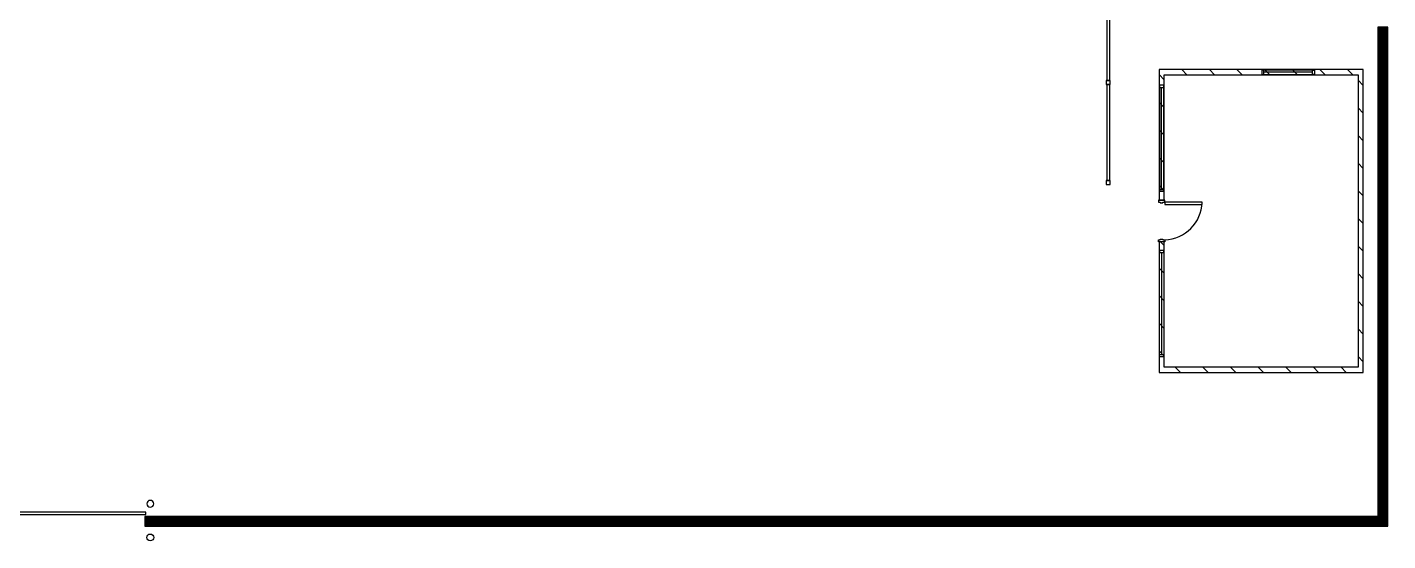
# Model space of a CAD drawing. Header units: inches. Extents: x -233729 to 737493, y -275239 to 196021.
# Drawn here: x 396060 to 429223, y -224690 to -212171 of the extents above; entities that cross this region are included whole.
import ezdxf

# ---------------------------------------------------------------- set-up
doc = ezdxf.new("R2010")
doc.units = ezdxf.units.IN
doc.header["$MEASUREMENT"] = 0
for name, color, linetype in [('_FL_FAC_OFFICES', 252, 'Continuous'), ('_FL_FAC_SAFETY', 2, 'Continuous'), ('_FL_FAC_WALLS', 252, 'Continuous')]:
    doc.layers.add(name, color=color, linetype=linetype)

# ---------------------------------------------------------------- blocks, each defined once
blk = doc.blocks.new('Safety Ballard')
at = {"color": 0}
blk.add_circle((0, 0), 82.5, dxfattribs=at)
blk = doc.blocks.new('*U162')
at = {"color": 0}
for points in [[(1266, 896), (1317, 896), (1317, 947), (1165, 947), (1165, 896), (1203, 896), (1203, 880), (1266, 880)], [(1317, 896), (1317, 845), (2232, 845), (2232, 896)], [(1266, -19), (1317, -19), (1317, -69), (1165, -69), (1165, -19), (1203, -19), (1203, -3), (1266, -3)]]:
    blk.add_lwpolyline(points, close=True, dxfattribs=at)
blk.add_arc((1281, 932), 951, 272.1901, 357.8099, dxfattribs=at)
blk = doc.blocks.new('Safety Rail_Inventory Offices')
at = {"color": 0}
for points in [[(101.6, 0), (101.6, -101.6), (0, -101.6), (0, 0)], [(12.7, -101.6), (88.9, -101.6), (88.9, -2438.4), (12.7, -2438.4)], [(3048, -12.7), (3048, -88.9), (101.6, -88.9), (101.6, -12.7)], [(3149.6, -101.6), (3048, -101.6), (3048, 0), (3149.6, 0)], [(101.6, -2438.4), (101.6, -2540), (0, -2540), (0, -2438.4)], [(12.7, -2540), (88.9, -2540), (88.9, -4876.8), (12.7, -4876.8)], [(101.6, -4876.8), (101.6, -4978.4), (0, -4978.4), (0, -4876.8)], [(101.6, -6369.05), (101.6, -6470.65), (0, -6470.65), (0, -6369.05)], [(12.7, -6470.65), (88.9, -6470.65), (88.9, -8197.85), (12.7, -8197.85)], [(101.6, -8197.85), (101.6, -8299.45), (0, -8299.45), (0, -8197.85)], [(12.7, -8299.45), (88.9, -8299.45), (88.9, -10026.65), (12.7, -10026.65)], [(101.6, -10128.25), (101.6, -10026.65), (0, -10026.65), (0, -10128.25)], [(101.6, -11976.1), (101.6, -11874.5), (0, -11874.5), (0, -11976.1)], [(12.7, -14312.9), (88.9, -14312.9), (88.9, -11976.1), (12.7, -11976.1)], [(101.6, -14414.5), (101.6, -14312.9), (0, -14312.9), (0, -14414.5)], [(12.7, -16751.3), (88.9, -16751.3), (88.9, -14414.5), (12.7, -14414.5)], [(101.6, -16852.9), (101.6, -16751.3), (0, -16751.3), (0, -16852.9)], [(12.7, -19189.7), (88.9, -19189.7), (88.9, -16852.9), (12.7, -16852.9)], [(101.6, -19291.3), (101.6, -19189.7), (0, -19189.7), (0, -19291.3)]]:
    blk.add_lwpolyline(points, close=True, dxfattribs=at)
blk = doc.blocks.new('FL_Building')
at = {"layer": '_FL_FAC_OFFICES', "transparency": 33554687}
h = blk.add_hatch(dxfattribs=at)
h.set_pattern_fill('ANSI31', color=8, scale=150, angle=90)
h.set_pattern_definition([(135, (830121.37, -942416.37), (-336.7596, -336.7596), [])])
h.paths.add_polyline_path([(2315527, -297612), (2315527, -297485), (2310548, -297485), (2310548, -297612), (2310548, -300667), (2310675, -300667), (2310675, -297612), (2315400, -297612), (2315400, -304737), (2310675, -304737), (2310675, -301683), (2310548, -301683), (2310548, -304737), (2310548, -304864), (2315527, -304864), (2315527, -304737)])
at = {"layer": '_FL_FAC_WALLS', "transparency": 33554687}
h = blk.add_hatch(dxfattribs=at)
h.set_pattern_fill('ANSI31', color=8, scale=200, angle=90)
h.set_pattern_definition([(215.834269, (1408095.415, -562630.766), (14.63606687, -20.26784514), [])])
h.paths.add_polyline_path([(2315882, -308376), (2285831, -308376), (2285831, -308579), (2315882, -308579), (2316085, -308579), (2316085, -296450), (2315882, -296450)])
at = {"color": 0}
for points in [[(2282148, -308274), (2282148, -308325), (2285856, -308325), (2285856, -308274)], [(2316123, -308617), (2316123, -308579), (2285831, -308579), (2285831, -308617)]]:
    blk.add_lwpolyline(points, close=True, dxfattribs=at)
at = {"layer": '_FL_FAC_OFFICES', "color": 0}
for p, q in [((2313050, -297498), (2313050, -297600)), ((2313101, -297498), (2313050, -297498)), ((2313050, -297498), (2313050, -297600)), ((2313101, -297498), (2313050, -297498)), ((2314339, -297498), (2313050, -297498)), ((2314339, -297498), (2313050, -297498)), ((2313050, -297600), (2313101, -297600)), ((2313050, -297600), (2313101, -297600)), ((2313050, -297600), (2314339, -297600)), ((2313050, -297600), (2314339, -297600)), ((2313101, -297600), (2313101, -297498)), ((2313101, -297600), (2313101, -297498)), ((2314288, -297549), (2313101, -297549)), ((2314288, -297600), (2314288, -297498)), ((2314288, -297498), (2314339, -297498)), ((2314288, -297600), (2314288, -297498)), ((2314288, -297498), (2314339, -297498)), ((2314339, -297600), (2314288, -297600)), ((2314339, -297600), (2314288, -297600)), ((2314339, -297498), (2314339, -297600)), ((2314339, -297498), (2314339, -297600)), ((2310561, -297866), (2310561, -297917)), ((2310662, -297866), (2310561, -297866)), ((2310561, -297866), (2310561, -297917)), ((2310662, -297866), (2310561, -297866)), ((2310561, -297866), (2310561, -300457)), ((2310561, -297866), (2310561, -300457)), ((2310561, -297917), (2310662, -297917)), ((2310561, -297917), (2310662, -297917)), ((2310612, -300406), (2310612, -297917)), ((2310662, -297917), (2310662, -297866)), ((2310662, -297917), (2310662, -297866)), ((2310662, -300457), (2310662, -297866)), ((2310662, -300457), (2310662, -297866)), ((2310561, -300406), (2310662, -300406)), ((2310561, -300457), (2310561, -300406)), ((2310561, -300406), (2310662, -300406)), ((2310561, -300457), (2310561, -300406)), ((2310662, -300406), (2310662, -300457)), ((2310662, -300406), (2310662, -300457)), ((2310662, -300457), (2310561, -300457)), ((2310662, -300457), (2310561, -300457)), ((2310561, -301892), (2310561, -301943)), ((2310662, -301892), (2310561, -301892)), ((2310561, -301892), (2310561, -301943)), ((2310662, -301892), (2310561, -301892)), ((2310561, -304483), (2310561, -301892)), ((2310561, -304483), (2310561, -301892)), ((2310561, -301943), (2310662, -301943)), ((2310561, -301943), (2310662, -301943)), ((2310612, -301943), (2310612, -304432)), ((2310662, -301943), (2310662, -301892)), ((2310662, -301943), (2310662, -301892)), ((2310662, -301892), (2310662, -304483)), ((2310662, -301892), (2310662, -304483)), ((2310561, -304432), (2310662, -304432)), ((2310561, -304483), (2310561, -304432)), ((2310561, -304432), (2310662, -304432)), ((2310561, -304483), (2310561, -304432)), ((2310662, -304432), (2310662, -304483)), ((2310662, -304432), (2310662, -304483)), ((2310662, -304483), (2310561, -304483)), ((2310662, -304483), (2310561, -304483))]:
    blk.add_line(p, q, dxfattribs=at)
blk.add_lwpolyline([(2315527, -297612), (2315527, -297485), (2310548, -297485), (2310548, -297612), (2310548, -300667), (2310675, -300667), (2310675, -297612), (2315400, -297612), (2315400, -304737), (2310675, -304737), (2310675, -301683), (2310548, -301683), (2310548, -304737), (2310548, -304864), (2315527, -304864), (2315527, -304737)], close=True, dxfattribs=at)
at = {"layer": '_FL_FAC_WALLS', "color": 0}
for points in [[(2315882, -308376), (2285831, -308376), (2285831, -308579), (2315882, -308579), (2316085, -308579), (2316085, -296450), (2315882, -296450)], [(2316123, -296450), (2316085, -296450), (2316085, -308579), (2316123, -308579)]]:
    blk.add_lwpolyline(points, close=True, dxfattribs=at)
at = {"layer": '_FL_FAC_OFFICES', "color": 0}
blk.add_blockref('*U162', (2309371, -301613), dxfattribs=at)
at = {"layer": '_FL_FAC_SAFETY'}
for name, p in [('Safety Rail_Inventory Offices', (2309259, -280994)), ('Safety Ballard', (2285961, -308887))]:
    blk.add_blockref(name, p, dxfattribs=at)
at = {"layer": '_FL_FAC_SAFETY', "xscale": -1, "rotation": 180}
blk.add_blockref('Safety Ballard', (2285961, -308067), dxfattribs=at)
blk = doc.blocks.new('A$C667968a6')
at = {"layer": '_FL_FAC_WALLS', "linetype": 'Continuous', "lineweight": -3}
blk.add_blockref('FL_Building', (-2249814, 156686), dxfattribs=at)

msp = doc.modelspace()

# ---------------------------------------------------------------- block references
msp.add_blockref('A$C667968a6', (362913.6874, -72406.61113, -162219.4368))

doc.saveas('drawing.dxf')
